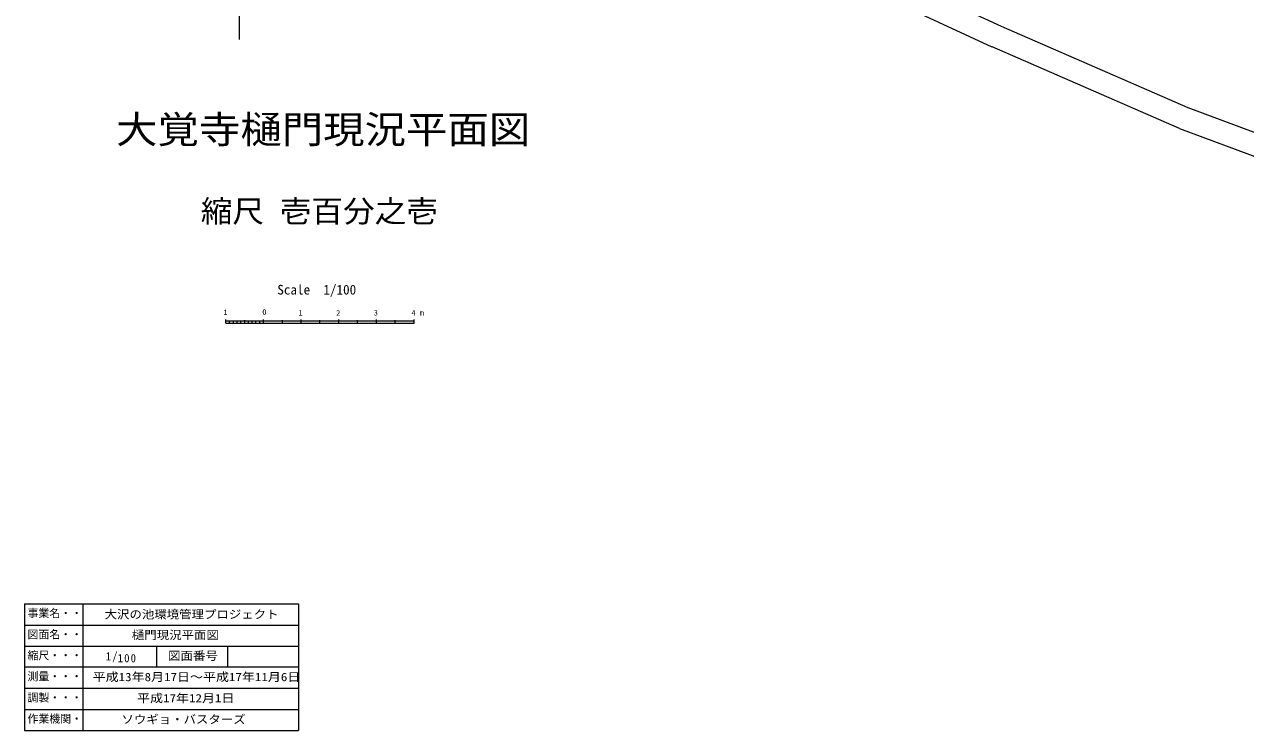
# Model space of a CAD drawing. Units: millimetres, scale not verified. Extents: x -24504 to 83739, y 769 to 153354.
# Drawn here: x 3656 to 36085, y 3438 to 22181 of the extents above; entities that cross this region are included whole.
import ezdxf
from ezdxf.enums import TextEntityAlignment as Align

# ---------------------------------------------------------------- set-up
doc = ezdxf.new("R2010")
doc.units = ezdxf.units.MM
doc.header["$LTSCALE"] = 100
doc.layers.add('0-0通り芯', color=4, linetype='Continuous', lineweight=13)
doc.styles.add('ＭＳ ゴシック', font='')
doc.styles.get('ＭＳ ゴシック').set_extended_font_data('MS Gothic')

msp = doc.modelspace()

# ---------------------------------------------------------------- linework, layer by layer
at = {"layer": '0-0通り芯', "color": 3}
for p, q in [((12325.6, 30133.8), (29597.6, 22132.7)), ((12048.4, 29600.9), (29345.4, 21588.3)), ((29597.6, 22132.7), (34550.6, 19973.7)), ((34326.4, 19416.9), (29357.8, 21582.7)), ((34550.6, 19973.7), (44837.6, 16163.7)), ((34326.4, 19416.9), (46862.4, 14774))]:
    msp.add_line(p, q, dxfattribs=at)
at = {"layer": '0-0通り芯'}
for p, q in [((9359.4, 25366.2), (9359.4, 21782.2)), ((9005.5, 14252.9), (9005.5, 14352.9)), ((9005.5, 14312.9), (14005.5, 14312.9)), ((9105.5, 14252.9), (9105.5, 14311)), ((9205.5, 14252.9), (9205.5, 14311)), ((9305.5, 14252.9), (9305.5, 14312.7)), ((9405.5, 14252.9), (9405.5, 14311)), ((9505.5, 14252.9), (9505.5, 14333.6)), ((9605.5, 14252.9), (9605.5, 14309.4)), ((9705.5, 14252.9), (9705.5, 14311)), ((9805.5, 14252.9), (9805.5, 14312.7)), ((9905.5, 14252.9), (9905.5, 14314.3)), ((10005.5, 14252.9), (10005.5, 14352.9)), ((10505.5, 14252.9), (10505.5, 14333.6)), ((11005.5, 14252.9), (11005.5, 14352.9)), ((11505.5, 14252.9), (11505.5, 14333.6)), ((11505.5, 14252.9), (11505.5, 14333.6)), ((11505.5, 14252.9), (11505.5, 14333.6)), ((11505.5, 14252.9), (11505.5, 14333.6)), ((12005.5, 14252.9), (12005.5, 14352.9)), ((12005.5, 14252.9), (12005.5, 14352.9)), ((12505.5, 14252.9), (12505.5, 14333.6)), ((13005.5, 14252.9), (13005.5, 14352.9)), ((13505.5, 14252.9), (13505.5, 14333.6)), ((14005.5, 14252.9), (14005.5, 14352.9)), ((9005.5, 14252.9), (14005.5, 14252.9)), ((3656.5, 6802.2), (10937.8, 6802.2)), ((3656.5, 6802.2), (3656.5, 3437.6)), ((5208.6, 6802.2), (5208.6, 3437.6)), ((10937.8, 6802.2), (10937.8, 3437.6)), ((3656.5, 6239.7), (10937.8, 6239.7)), ((3656.5, 5677.2), (10937.8, 5677.2)), ((7166.9, 5677.2), (7166.9, 5125.1)), ((9052.4, 5677.2), (9052.4, 5125.1)), ((3656.5, 5125.1), (10937.8, 5125.1)), ((3656.5, 4562.6), (10937.8, 4562.6)), ((3656.5, 4000.1), (10937.8, 4000.1)), ((3656.5, 3437.6), (10937.8, 3437.6))]:
    msp.add_line(p, q, dxfattribs=at)

# ---------------------------------------------------------------- texts
at = {"layer": '0-0通り芯', "style": 'ＭＳ ゴシック'}
for s, height, width, p in [('大覚寺樋門現況平面図', 733.1, 1.1, (6089.2, 18806.9)), ('縮尺 壱百分之壱', 586.5, 1.05, (8339.4, 16754.8))]:
    msp.add_text(s, height=height, dxfattribs=dict(at, width=width)).set_placement(p, align=Align.BOTTOM_LEFT)
at = {"layer": '0-0通り芯', "color": 3, "style": 'ＭＳ ゴシック'}
msp.add_text('Scale\u30001/100', height=256.6, dxfattribs=at).set_placement((10371.8, 14935.5), align=Align.BOTTOM_LEFT)
at = {"layer": '0-0通り芯', "color": 7, "style": 'ＭＳ ゴシック'}
for s, p in [('1', (8939.8, 14423.1)), ('0', (9973.7, 14431.8)), ('1', (10934.1, 14410.2)), ('2', (11934.4, 14403.8)), ('3', (12934.8, 14410.2)), ('4 m', (13934.1, 14410.2))]:
    msp.add_text(s, height=146.6, dxfattribs=at).set_placement(p, align=Align.BOTTOM_LEFT)
at = {"layer": '0-0通り芯', "color": 2, "style": 'ＭＳ ゴシック'}
for s, p in [('事業名・・', (3738.1, 6382.1)), ('図面名・・', (3738.1, 5819.6)), ('縮尺・・・', (3738.1, 5262.3)), ('測量・・・', (3738.1, 4705)), ('調製・・・', (3738.1, 4142.5)), ('作業機関・', (3738.1, 3580))]:
    msp.add_text(s, height=212.6, dxfattribs=at).set_placement(p, align=Align.BOTTOM_LEFT)
for s, width, p in [('大沢の池環境管理プロジェクト', 1.1, (5785.2, 6345.5)), ('樋門現況平面図', 1.1, (6510, 5797.7)), ('図面番号', 1.1, (7472.1, 5245.9)), ('平成13年8月17日～平成17年11月6日', 1.15, (5468.3, 4683.1)), ('平成17年12月1日', 1.15, (6648.9, 4120.6)), ('ソウギョ・バスターズ', 1.1, (6232.2, 3558.1))]:
    msp.add_text(s, height=219.9, dxfattribs=dict(at, width=width)).set_placement(p, align=Align.BOTTOM_LEFT)
at = {"layer": '0-0通り芯', "color": 2, "char_height": 219.9, "attachment_point": 7, "style": 'ＭＳ ゴシック'}
for s, insert in [('\\T1.21;\\W0.95;1/', (5814.1, 5245.9)), ('\\T1.21;\\W0.95;100', (6133.5, 5245.9))]:
    msp.add_mtext(s, dxfattribs=dict(at, insert=insert))

doc.saveas('drawing.dxf')
